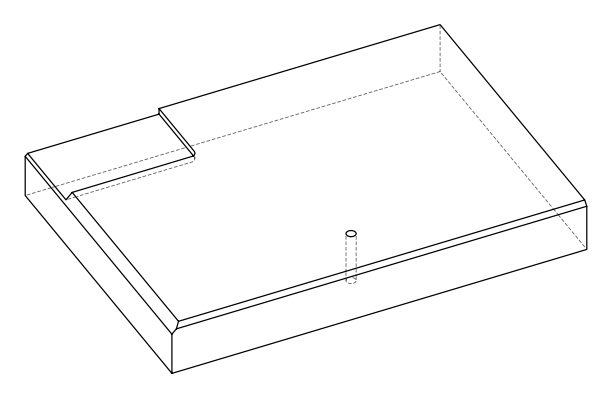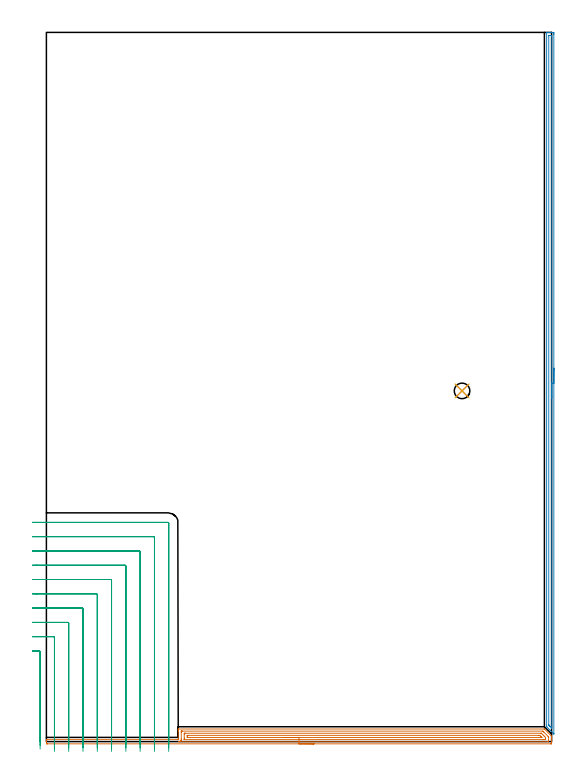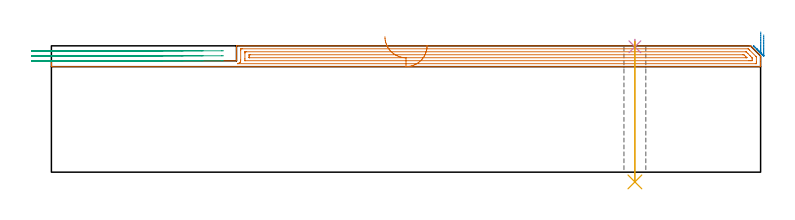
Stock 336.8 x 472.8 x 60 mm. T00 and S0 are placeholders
(PLAN: 5 operations, 3 tool changes, 26.9 min)
(1 AREA_MILL | FG_CHAMFER_SURFACE | UGT0205_001 | 8.85 min | 16509 mm3)
(2 AREA_MILL_1 | FG_CHAMFER_SURFACE_1 | UGT0205_001 | 7.63 min | 5347 mm3)
(3 MILL_CORNER_NOTCH_RECTANGULAR | CORNER_NOTCH_RECTANGULAR | UGT0201_108 | Follow Part, ap 3.175, ae 75% | 10.1 min | 91149 mm3)
(4 SPOT_DRILL | STEP1HOLE | NXT0321_9005460120000 | 0.03 min | 2 mm3)
(5 DRILL_THROUGH_HOLE_INTO_CENTER | STEP1HOLE | UGT0301_217 | 0.27 min | 5065 mm3)
(TOOL UGT0205_001 | Chamfer Mill 20 x 3 x 45 deg. | D20 FL50 Z2)
(TOOL UGT0201_108 | End Mill 12.7 mm | D12.7 FL12 Z2)
(TOOL NXT0321_9005460120000 | NC Spot Drill, 142deg, 12mm, Carbide, Uncoated | D12 PA142 FL30 Z2)
(TOOL UGT0301_217 | Twist Drill 10.4 mm | D10.4 PA118 FL82 Z2)
(OP 1 AREA_MILL)
G17 G21 G94 G90
T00 M6
G54
G17 G0 G90 X178.4 Y-1.5 S1061 M3
G43 Z70. H0
Z60.1
G94 G1 X178.362 Z59.228 F250.
X178.248 Z58.363
X178.059 Z57.512
X177.797 Z56.68
X177.463 Z55.874
X177.06 Z55.1
X176.592 Z54.364
X176.06 Z53.672
X175.471 Z53.029
X174.828 Z52.44
X174.136 Z51.908
X173.4 Z51.44
X172.626 Z51.037
X171.82 Z50.703
X170.988 Z50.441
X170.136 Z50.252
X169.272 Z50.138
X168.4 Z50.1
X0.606
X0.42 Y-1.498 Z50.102
X0.002 Y-1.491 Z50.105
X0. Y-1.299 Z50.298
Y-0.981 Z50.615
Y-0.413 Z51.183
Y-0.095 Z51.5
Y0.935 Z52.535
X0.008 Y1.278 Z52.869
X0.01 Y1.297 Z52.888
X0.16 Y1.3 Z52.9
X87.9
Y1.486 Z53.086
X87.901 Y1.596 Z53.196
Y1.603 Z53.198
X87.9 Y1.678 Z53.276
Y6.995 Z58.59
Y7.339 Z58.939
Y8.324 Z59.924
X87.902 Y8.342 Z59.941
X87.91 Y8.396 Z59.989
X88.073 Y8.4 Z60.
X331.731
X331.995 Y8.399 Z59.985
X332.056 Y8.345 Z59.943
X336.789 Y3.611 Z55.208
X336.799 Y3.596 Z55.193
X336.8 Y3.45 Z55.049
Y3.314 Z54.914
Y2.314 Z53.913
Y1.678 Z53.273
Y0.473 Z52.07
Y-0.095 Z51.5
Y-0.697 Z50.898
X336.797 Y-0.981 Z50.614
X336.792 Y-1.491 Z50.105
X336.709 Y-1.493 Z50.103
X336.194 Y-1.5 Z50.1
X168.4
Y-0.086 Z51.514
X88.966
X88.565 Y-0.084 Z51.516
X88.37 Y-0.082 Z51.518
X88.361 Y-0.08 Z51.52
X88.441 Y-0.056 Z51.544
X88.818 Y0.052 Z51.652
X88.895 Y0.08 Z51.68
X88.966 Y0.112 Z51.712
X89.213 Y0.243 Z51.843
X89.392 Y0.368 Z51.968
X89.572 Y0.536 Z52.136
X89.669 Y0.655 Z52.255
X89.756 Y0.791 Z52.391
X89.791 Y0.858 Z52.458
X89.858 Y1.024 Z52.624
X89.899 Y1.637 Z53.237
X89.9 Y6.109 Z57.709
X89.905 Y6.949 Z58.549
X89.91 Y6.975 Z58.575
X89.925 Y6.979 Z58.579
X89.978 Y6.982 Z58.582
X90.088 Y6.985 Z58.585
X90.309 Y6.986 Z58.586
X90.751
X330.848 Y6.985 Z58.585
X330.953 Y6.979 Z58.579
X331.385 Y6.559 Z58.159
X331.618 Y6.331 Z57.931
X334.5 Y3.45 Z55.05
X334.588 Y3.358 Z54.958
X334.76 Y3.179 Z54.779
X334.79 Y3.132 Z54.732
X334.794 Y3.109 Z54.709
X334.799 Y3.063 Z54.663
Y0.791 Z52.391
X334.798 Y0.405 Z52.005
X334.79 Y0.014 Z51.614
X334.785 Y-0.079 Z51.521
X334.739 Y-0.081 Z51.519
X334.629 Y-0.084 Z51.516
X334.409 Y-0.086 Z51.514
X168.4
Y1.328 Z52.928
X91.994 Y1.329 Z52.929
X91.916 Y1.33 Z52.93
X91.901 Y1.332 Z52.932
X91.893 Y1.335 Z52.935
X91.891 Y1.353 Z52.953
X91.889 Y1.433 Z53.033
X91.892 Y1.678 Z53.278
X91.899 Y2.31 Z53.91
X91.901 Y4.967 Z56.567
X91.904 Y5.223 Z56.823
X91.91 Y5.537 Z57.137
X91.919 Y5.565 Z57.165
X91.974 Y5.567 Z57.167
X92.067 Y5.57 Z57.17
X92.185 Y5.571 Z57.171
X92.536 Y5.572 Z57.172
X329.77 Y5.571 Z57.171
X329.858 Y5.57 Z57.17
X329.901 Y5.567 Z57.167
X329.919 Y5.565 Z57.165
X329.946 Y5.547 Z57.147
X330.276 Y5.223 Z56.823
X330.838 Y4.662 Z56.262
X331.731 Y3.77 Z55.37
X332.05 Y3.45 Z55.05
X332.624 Y2.873 Z54.473
X332.771 Y2.718 Z54.318
X332.79 Y2.564 Z54.164
X332.796 Y2.392 Z53.992
X332.798 Y1.678 Z53.278
X332.797 Y1.505 Z53.105
X332.789 Y1.335 Z52.935
X332.624 Y1.333 Z52.933
X332.081 Y1.33 Z52.93
X331.731 Y1.329 Z52.929
X331.19 Y1.328 Z52.928
X168.4
Y2.743 Z54.343
X94.14
X93.962 Y2.747 Z54.347
X93.92 Y2.749 Z54.349
X93.91 Y2.752 Z54.352
X93.906 Y2.765 Z54.365
X93.903 Y2.802 Z54.402
X93.9 Y2.981 Z54.581
Y3.45 Z55.05
Y3.868 Z55.468
X93.903 Y4.007 Z55.607
X93.907 Y4.118 Z55.718
X93.91 Y4.149 Z55.749
X93.923 Y4.151 Z55.751
X93.965 Y4.153 Z55.753
X94.321 Y4.157 Z55.757
X94.501
X328.342 Y4.156 Z55.756
X328.697 Y4.153 Z55.753
X328.87 Y4.15 Z55.75
X329.053 Y3.987 Z55.587
X329.599 Y3.45 Z55.05
X329.946 Y3.105 Z54.705
X330.247 Y2.8 Z54.4
X330.277 Y2.766 Z54.366
X330.289 Y2.75 Z54.35
X330.281 Y2.749 Z54.349
X330.171 Y2.745 Z54.345
X329.946 Y2.743 Z54.343
X329.766
X168.4
X167.528 Z54.381
X166.663 Z54.495
X165.812 Z54.683
X164.98 Z54.946
X164.174 Z55.28
X163.4 Z55.682
X162.664 Z56.151
X161.972 Z56.682
X161.329 Z57.272
X160.74 Z57.915
X160.208 Z58.607
X159.74 Z59.343
X159.337 Z60.116
X159.003 Z60.922
X158.741 Z61.754
X158.552 Z62.606
X158.438 Z63.471
X158.4 Z64.343
G0 Z70.
M5
M2
(OP 2 AREA_MILL_1)
G17 G21 G94 G90
T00 M6
G54
G17 G0 G90 X338.3 Y248.95 S1061 M3
G43 Z70. H0
Z65.2
G94 G1 Y248.912 Z64.328 F250.
Y248.798 Z63.464
Y248.609 Z62.612
Y248.347 Z61.78
Y248.013 Z60.974
Y247.61 Z60.2
Y247.142 Z59.464
Y246.61 Z58.772
Y246.021 Z58.129
Y245.378 Z57.54
Y244.686 Z57.008
Y243.95 Z56.54
Y243.176 Z56.137
Y242.37 Z55.803
Y241.538 Z55.541
Y240.687 Z55.352
Y239.822 Z55.238
Y238.95 Z55.2
Y5.2
X338.295 Y5.126 Z55.204
X338.293 Y5.119 Z55.205
X338.273 Y5.126 Z55.225
X335.9 Y7.5 Z57.6
X333.632 Y9.769 Z59.868
X333.504 Y9.905 Z59.99
X333.5 Y10.189 Z60.
Y472.625
X333.502 Y472.79 Z59.988
X333.563 Y472.793 Z59.929
X333.98 Y472.8 Z59.52
X334.309 Z59.191
X335.007 Z58.488
X336.249 Z57.248
X336.793 Z56.702
X337.414 Z56.081
X337.686 Y472.798 Z55.809
X338.291 Y472.793 Z55.205
X338.293 Y472.786 Z55.203
X338.299 Y472.179 Z55.201
X338.3 Y471.564 Z55.2
Y238.95
X336.886 Z56.614
Y10.097
X336.885 Y9.296 Z56.615
X336.883 Y9.206 Z56.617
X336.879 Y9.111 Z56.621
X336.867 Y8.994 Z56.633
X336.793 Y9.064 Z56.707
X336.555 Y9.296 Z56.945
X335.9 Y9.95 Z57.6
X335.66 Y10.19 Z57.84
X335.007 Y10.846 Z58.493
X334.95 Y10.908 Z58.55
X334.924 Y10.938 Z58.576
X334.92 Y10.991 Z58.58
X334.916 Y11.083 Z58.584
X334.915 Y11.175 Z58.585
Y470.484
X334.916 Y470.577 Z58.584
X334.921 Y470.761 Z58.579
X334.924 Y470.792 Z58.576
X334.931 Y470.794 Z58.569
X334.956 Y470.797 Z58.544
X335.007 Y470.799 Z58.493
X336.385 Z57.115
X336.793 Y470.794 Z56.707
X336.85 Y470.79 Z56.65
X336.879 Y470.785 Z56.621
X336.886 Y470.391 Z56.614
Y238.95
Y238.078 Z56.652
Y237.214 Z56.766
Y236.362 Z56.955
Y235.53 Z57.217
Y234.724 Z57.551
Y233.95 Z57.954
Y233.214 Z58.423
Y232.522 Z58.954
Y231.879 Z59.543
Y231.29 Z60.186
Y230.759 Z60.878
Y230.29 Z61.614
Y229.887 Z62.388
Y229.553 Z63.194
Y229.291 Z64.026
Y229.102 Z64.878
Y228.988 Z65.743
Y228.95 Z66.614
G0 Z70.
M5
M2
(OP 3 MILL_CORNER_NOTCH_RECTANGULAR)
G17 G21 G94 G90
T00 M6
G54
G17 G0 G90 X-4.175 Y-0.251 S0 M3
G43 Z70. H0
Z57.633
G94 G1 Y2.749 F250.
Y59.797 F500.
G3 X-4.803 Y60.425 R0.635
G1 X-6.35
X-9.35 F250.
G0 Z70.
X5.35 Y-1.817
Z57.633
G1 Y1.183
Y69.321 F500.
G3 X4.721 Y69.95 R0.635
G1 X-6.35
X-9.35 F250.
G0 Z70.
X14.875 Y-1.817
Z57.633
G1 Y1.183
Y78.846 F500.
G3 X14.246 Y79.475 R0.635
G1 X-6.35
X-9.35 F250.
G0 Z70.
X24.4 Y-1.817
Z57.633
G1 Y1.183
Y88.371 F500.
G3 X23.771 Y89. R0.635
G1 X-6.35
X-9.35 F250.
G0 Z70.
X33.925 Y-1.817
Z57.633
G1 Y1.183
Y97.895 F500.
G3 X33.295 Y98.525 R0.635
G1 X-6.35
X-9.35 F250.
G0 Z70.
X43.45 Y-1.817
Z57.633
G1 Y1.183
Y107.42 F500.
G3 X42.82 Y108.05 R0.635
G1 X-6.35
X-9.35 F250.
G0 Z70.
X52.975 Y-1.817
Z57.633
G1 Y1.183
Y116.945 F500.
G3 X52.345 Y117.575 R0.635
G1 X-6.35
X-9.35 F250.
G0 Z70.
X62.5 Y-1.817
Z57.633
G1 Y1.183
Y126.469 F500.
G3 X61.869 Y127.1 R0.635
G1 X-6.35
X-9.35 F250.
G0 Z70.
X72.025 Y-1.817
Z57.633
G1 Y1.183
Y135.994 F500.
G3 X71.394 Y136.625 R0.635
G1 X-6.35
X-9.35 F250.
G0 Z70.
X81.55 Y-1.817
Z57.633
G1 Y1.183
Y145.519 F500.
G3 X80.919 Y146.15 R0.635
G1 X-6.35
X-9.35 F250.
G0 Z70.
X-4.175 Y-2.618
Z55.267
G1 Y0.382
Y59.797 F500.
G3 X-4.803 Y60.425 R0.635
G1 X-6.35
X-9.35 F250.
G0 Z70.
X5.35 Y-4.183
Z55.267
G1 Y-1.183
Y69.321 F500.
G3 X4.721 Y69.95 R0.635
G1 X-6.35
X-9.35 F250.
G0 Z70.
X14.875 Y-4.183
Z55.267
G1 Y-1.183
Y78.846 F500.
G3 X14.246 Y79.475 R0.635
G1 X-6.35
X-9.35 F250.
G0 Z70.
X24.4 Y-4.183
Z55.267
G1 Y-1.183
Y88.371 F500.
G3 X23.771 Y89. R0.635
G1 X-6.35
X-9.35 F250.
G0 Z70.
X33.925 Y-4.183
Z55.267
G1 Y-1.183
Y97.895 F500.
G3 X33.295 Y98.525 R0.635
G1 X-6.35
X-9.35 F250.
G0 Z70.
X43.45 Y-4.183
Z55.267
G1 Y-1.183
Y107.42 F500.
G3 X42.82 Y108.05 R0.635
G1 X-6.35
X-9.35 F250.
G0 Z70.
X52.975 Y-4.183
Z55.267
G1 Y-1.183
Y116.945 F500.
G3 X52.345 Y117.575 R0.635
G1 X-6.35
X-9.35 F250.
G0 Z70.
X62.5 Y-4.183
Z55.267
G1 Y-1.183
Y126.469 F500.
G3 X61.869 Y127.1 R0.635
G1 X-6.35
X-9.35 F250.
G0 Z70.
X72.025 Y-4.183
Z55.267
G1 Y-1.183
Y135.994 F500.
G3 X71.394 Y136.625 R0.635
G1 X-6.35
X-9.35 F250.
G0 Z70.
X81.55 Y-4.183
Z55.267
G1 Y-1.183
Y145.519 F500.
G3 X80.919 Y146.15 R0.635
G1 X-6.35
X-9.35 F250.
G0 Z70.
X-4.175 Y-4.984
Z52.9
G1 Y-1.984
Y59.797 F500.
G3 X-4.803 Y60.425 R0.635
G1 X-6.35
X-9.35 F250.
G0 Z70.
X5.35 Y-6.549
Z52.9
G1 Y-3.549
Y69.321 F500.
G3 X4.721 Y69.95 R0.635
G1 X-6.35
X-9.35 F250.
G0 Z70.
X14.875 Y-6.549
Z52.9
G1 Y-3.549
Y78.846 F500.
G3 X14.246 Y79.475 R0.635
G1 X-6.35
X-9.35 F250.
G0 Z70.
X24.4 Y-6.549
Z52.9
G1 Y-3.549
Y88.371 F500.
G3 X23.771 Y89. R0.635
G1 X-6.35
X-9.35 F250.
G0 Z70.
X33.925 Y-6.549
Z52.9
G1 Y-3.549
Y97.895 F500.
G3 X33.295 Y98.525 R0.635
G1 X-6.35
X-9.35 F250.
G0 Z70.
X43.45 Y-6.549
Z52.9
G1 Y-3.549
Y107.42 F500.
G3 X42.82 Y108.05 R0.635
G1 X-6.35
X-9.35 F250.
G0 Z70.
X52.975 Y-6.549
Z52.9
G1 Y-3.549
Y116.945 F500.
G3 X52.345 Y117.575 R0.635
G1 X-6.35
X-9.35 F250.
G0 Z70.
X62.5 Y-6.549
Z52.9
G1 Y-3.549
Y126.469 F500.
G3 X61.869 Y127.1 R0.635
G1 X-6.35
X-9.35 F250.
G0 Z70.
X72.025 Y-6.549
Z52.9
G1 Y-3.549
Y135.994 F500.
G3 X71.394 Y136.625 R0.635
G1 X-6.35
X-9.35 F250.
G0 Z70.
X81.55 Y-6.549
Z52.9
G1 Y-3.549
Y145.519 F500.
G3 X80.919 Y146.15 R0.635
G1 X-6.35
X-9.35 F250.
G0 Z70.
M5
M2
(OP 4 SPOT_DRILL)
G17 G21 G94 G90
T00 M6
G54
G17 G0 G90 X277.1 Y233.8 S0 M3
G43 Z70. H0
G94 G81 G98 Z59.552 F250. R63.
G80
M5
M2
(OP 5 DRILL_THROUGH_HOLE_INTO_CENTER)
G17 G21 G94 G90
T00 M6
G54
G17 G0 G90 X277.1 Y233.8 S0 M3
G43 Z70. H0
G94 G73 G98 Z-4.624 F250. Q9.232 R62.
G80
M5
M2
